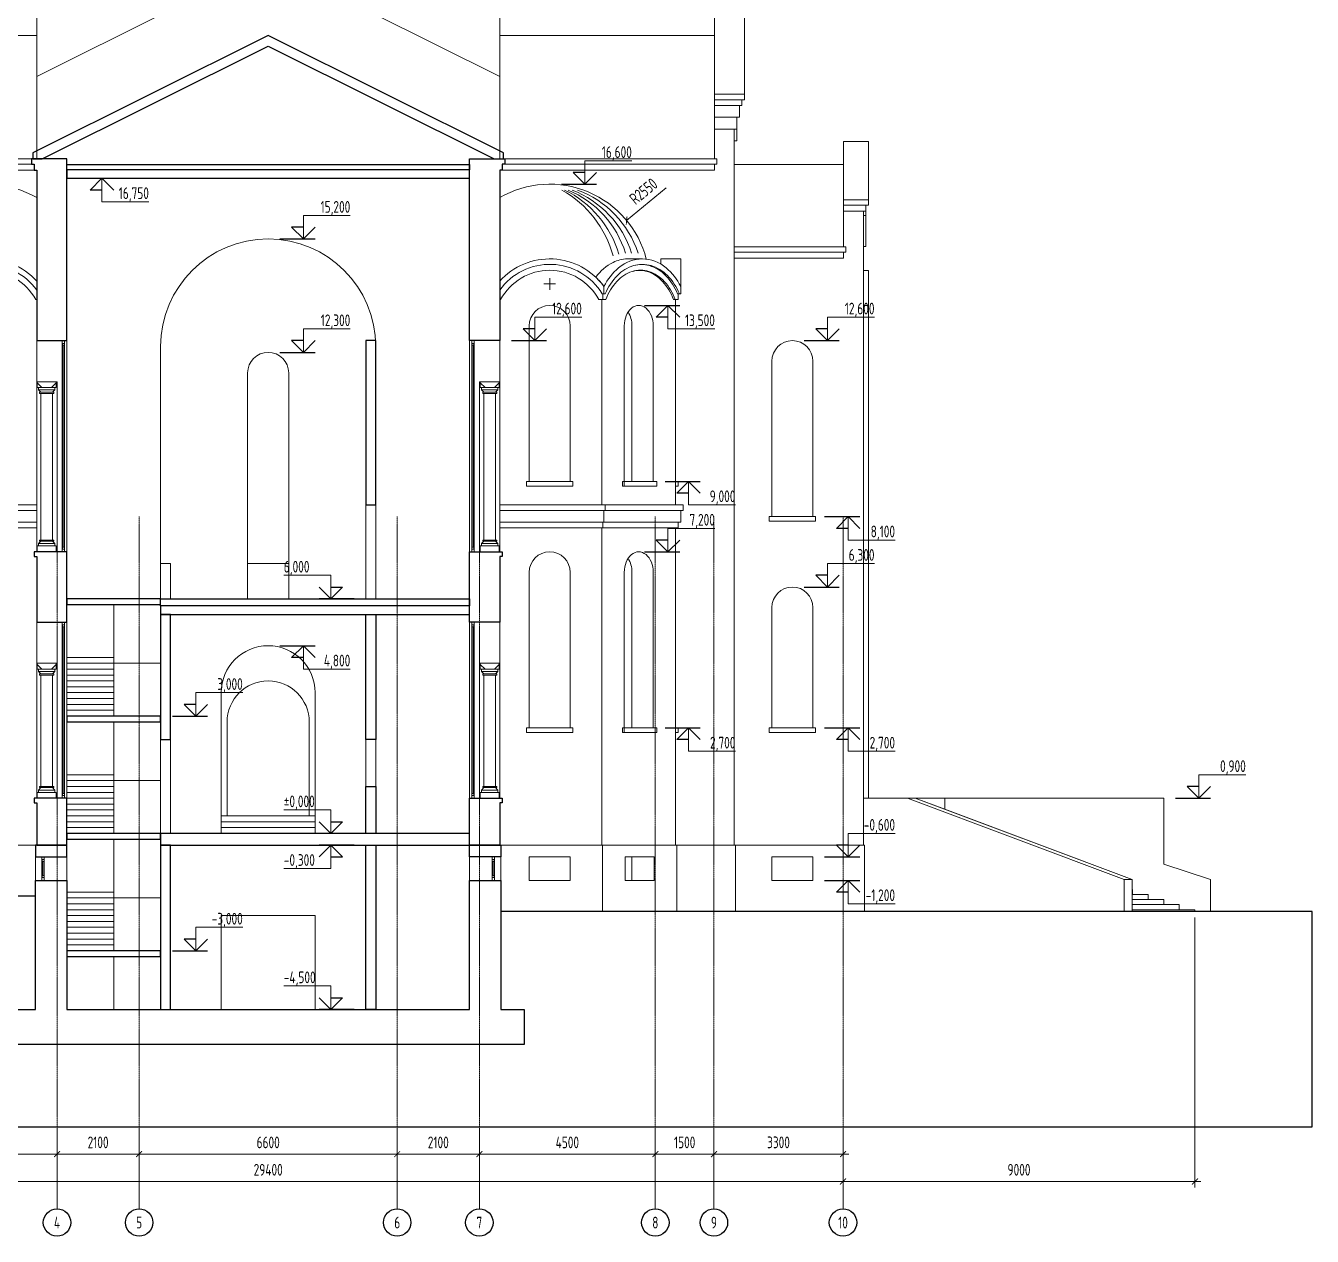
# Model space of a CAD drawing. Header units: millimetres. Extents: x -4890 to 184123, y 36 to 148549.
# Drawn here: x 16510 to 49410, y 55354 to 86305 of the extents above; entities that cross this region are included whole.
import ezdxf

# ---------------------------------------------------------------- set-up
doc = ezdxf.new("R2010")
doc.units = ezdxf.units.MM
doc.linetypes.add('CENTERX2', pattern=[101.6, 63.5, -12.7, 12.7, -12.7])
for name, color, linetype, lineweight in [('axis', 40, 'CENTERX2', 5), ('Dimension', 4, 'Continuous', 5), ('Wall_General', 5, 'Continuous', 30), ('Wall_Satelit', 253, 'Continuous', 5), ('Windows', 250, 'Continuous', 5)]:
    doc.layers.add(name, color=color, linetype=linetype, lineweight=lineweight)
doc.styles.add('OK300', font='isocpeur.ttf', dxfattribs={"width": 0.7, "height": 300})
doc.styles.get("Standard").update_dxf_attribs({"font": 'arial.ttf'})
doc.dimstyles.new('OK100', dxfattribs={"dimtxt": 300, "dimasz": 150, "dimexe": 150, "dimexo": 150, "dimgap": 150, "dimtad": 1, "dimdec": 0, "dimzin": 0, "dimdsep": 46, "dimtxsty": 'OK300', "dimblk": 'ARCHTICK', "dimcen": 150, "dimdle": 150, "dimclrd": 256, "dimclre": 256, "dimclrt": 256, "dimadec": 0, "dimazin": 0, "dimtfac": 1, "dimtdec": 0, "dimtofl": 0, "dimtmove": 0, "dimatfit": 3, "dimldrblk": 'DOT', "dimfxl": 1, "dimtolj": 1, "dimtzin": 0, "dimlwd": -1, "dimlwe": -1, "dimarcsym": 0})
doc.dimstyles.get("Standard").update_dxf_attribs({"dimtxt": 0.18, "dimasz": 0.18, "dimexe": 0.18, "dimexo": 0.0625, "dimgap": 0.09, "dimtad": 0, "dimtih": 1, "dimtoh": 1, "dimdec": 4, "dimzin": 0, "dimdsep": 46, "dimtxsty": 'Standard', "dimcen": 0.09, "dimadec": 0, "dimazin": 0, "dimtfac": 1, "dimtdec": 4, "dimtofl": 0, "dimtmove": 0, "dimatfit": 3, "dimfxl": 1, "dimtolj": 1, "dimtzin": 0, "dimarcsym": 0})

# ---------------------------------------------------------------- blocks, each defined once
blk = doc.blocks.new('_ArchTick')
at = {"color": 0, "linetype": 'ByBlock', "const_width": 0.15}
blk.add_lwpolyline([(-0.5, -0.5), (0.5, 0.5)], dxfattribs=at)
blk = doc.blocks.new('*D199')
at = {"layer": 'Defpoints', "color": 0, "transparency": 16777216}
for p in [(37410, 56754), (8010, 56054), (37410, 56054)]:
    blk.add_point(p, dxfattribs=at)
at = {"layer": 'Dimension', "transparency": 16777216}
for p, q in [((7860, 56754), (37560, 56754)), ((8010, 56204), (8010, 56904)), ((37410, 56204), (37410, 56904))]:
    blk.add_line(p, q, dxfattribs=at)
at = {"layer": 'Dimension', "transparency": 16777216, "xscale": 150, "yscale": 150, "zscale": 150, "rotation": 180}
blk.add_blockref('_ArchTick', (8010, 56754), dxfattribs=at)
at = {"layer": 'Dimension', "transparency": 16777216, "xscale": 150, "yscale": 150, "zscale": 150}
blk.add_blockref('_ArchTick', (37410, 56754), dxfattribs=at)
at = {"layer": 'Dimension', "transparency": 16777216, "insert": (22710, 57054), "char_height": 300, "attachment_point": 5, "style": 'OK300'}
blk.add_mtext('\\A1;29400', dxfattribs=at)
blk = doc.blocks.new('_Dot')
at = {"layer": 'Dimension', "color": 0, "lineweight": -2}
blk.add_line((-0.5, 0), (-1, 0), dxfattribs=at)
at = {"layer": 'Dimension', "color": 0, "const_width": 0.5}
blk.add_lwpolyline([(-0.25, 0, 1), (0.25, 0, 1)], format="xyb", close=True, dxfattribs=at)
blk = doc.blocks.new('*D201')
at = {"layer": 'Defpoints', "color": 0, "transparency": 16777216}
for p in [(17310, 57454), (12810, 56054), (17310, 56054)]:
    blk.add_point(p, dxfattribs=at)
at = {"layer": 'Dimension', "transparency": 16777216}
for p, q in [((12810, 56204), (12810, 57604)), ((17310, 56204), (17310, 57604)), ((12660, 57454), (17460, 57454))]:
    blk.add_line(p, q, dxfattribs=at)
at = {"layer": 'Dimension', "transparency": 16777216, "xscale": 150, "yscale": 150, "zscale": 150, "rotation": 180}
blk.add_blockref('_ArchTick', (12810, 57454), dxfattribs=at)
at = {"layer": 'Dimension', "transparency": 16777216, "xscale": 150, "yscale": 150, "zscale": 150}
blk.add_blockref('_ArchTick', (17310, 57454), dxfattribs=at)
at = {"layer": 'Dimension', "transparency": 16777216, "insert": (15060, 57754), "char_height": 300, "attachment_point": 5, "style": 'OK300'}
blk.add_mtext('\\A1;4500', dxfattribs=at)
blk = doc.blocks.new('*D202')
at = {"layer": 'Defpoints', "color": 0, "transparency": 16777216}
for p in [(19410, 57454), (17310, 56054), (19410, 56054)]:
    blk.add_point(p, dxfattribs=at)
at = {"layer": 'Dimension', "transparency": 16777216}
for p, q in [((17310, 56204), (17310, 57604)), ((19410, 56204), (19410, 57604)), ((17160, 57454), (19560, 57454))]:
    blk.add_line(p, q, dxfattribs=at)
at = {"layer": 'Dimension', "transparency": 16777216, "xscale": 150, "yscale": 150, "zscale": 150, "rotation": 180}
blk.add_blockref('_ArchTick', (17310, 57454), dxfattribs=at)
at = {"layer": 'Dimension', "transparency": 16777216, "xscale": 150, "yscale": 150, "zscale": 150}
blk.add_blockref('_ArchTick', (19410, 57454), dxfattribs=at)
at = {"layer": 'Dimension', "transparency": 16777216, "insert": (18360, 57754), "char_height": 300, "attachment_point": 5, "style": 'OK300'}
blk.add_mtext('\\A1;2100', dxfattribs=at)
blk = doc.blocks.new('*D203')
at = {"layer": 'Defpoints', "color": 0, "transparency": 16777216}
for p in [(26010, 57454), (19410, 56054), (26010, 56054)]:
    blk.add_point(p, dxfattribs=at)
at = {"layer": 'Dimension', "transparency": 16777216}
for p, q in [((19410, 56204), (19410, 57604)), ((26010, 56204), (26010, 57604)), ((19260, 57454), (26160, 57454))]:
    blk.add_line(p, q, dxfattribs=at)
at = {"layer": 'Dimension', "transparency": 16777216, "xscale": 150, "yscale": 150, "zscale": 150, "rotation": 180}
blk.add_blockref('_ArchTick', (19410, 57454), dxfattribs=at)
at = {"layer": 'Dimension', "transparency": 16777216, "xscale": 150, "yscale": 150, "zscale": 150}
blk.add_blockref('_ArchTick', (26010, 57454), dxfattribs=at)
at = {"layer": 'Dimension', "transparency": 16777216, "insert": (22710, 57754), "char_height": 300, "attachment_point": 5, "style": 'OK300'}
blk.add_mtext('\\A1;6600', dxfattribs=at)
blk = doc.blocks.new('*D204')
at = {"layer": 'Defpoints', "color": 0, "transparency": 16777216}
for p in [(28110, 57454), (26010, 56054), (28110, 56054)]:
    blk.add_point(p, dxfattribs=at)
at = {"layer": 'Dimension', "transparency": 16777216}
for p, q in [((26010, 56204), (26010, 57604)), ((28110, 56204), (28110, 57604)), ((25860, 57454), (28260, 57454))]:
    blk.add_line(p, q, dxfattribs=at)
at = {"layer": 'Dimension', "transparency": 16777216, "xscale": 150, "yscale": 150, "zscale": 150, "rotation": 180}
blk.add_blockref('_ArchTick', (26010, 57454), dxfattribs=at)
at = {"layer": 'Dimension', "transparency": 16777216, "xscale": 150, "yscale": 150, "zscale": 150}
blk.add_blockref('_ArchTick', (28110, 57454), dxfattribs=at)
at = {"layer": 'Dimension', "transparency": 16777216, "insert": (27060, 57754), "char_height": 300, "attachment_point": 5, "style": 'OK300'}
blk.add_mtext('\\A1;2100', dxfattribs=at)
blk = doc.blocks.new('*D205')
at = {"layer": 'Defpoints', "color": 0, "transparency": 16777216}
for p in [(32610, 57454), (28110, 56054), (32610, 56054)]:
    blk.add_point(p, dxfattribs=at)
at = {"layer": 'Dimension', "transparency": 16777216}
for p, q in [((28110, 56204), (28110, 57604)), ((32610, 56204), (32610, 57604)), ((27960, 57454), (32760, 57454))]:
    blk.add_line(p, q, dxfattribs=at)
at = {"layer": 'Dimension', "transparency": 16777216, "xscale": 150, "yscale": 150, "zscale": 150, "rotation": 180}
blk.add_blockref('_ArchTick', (28110, 57454), dxfattribs=at)
at = {"layer": 'Dimension', "transparency": 16777216, "xscale": 150, "yscale": 150, "zscale": 150}
blk.add_blockref('_ArchTick', (32610, 57454), dxfattribs=at)
at = {"layer": 'Dimension', "transparency": 16777216, "insert": (30360, 57754), "char_height": 300, "attachment_point": 5, "style": 'OK300'}
blk.add_mtext('\\A1;4500', dxfattribs=at)
blk = doc.blocks.new('*D206')
at = {"layer": 'Defpoints', "color": 0, "transparency": 16777216}
for p in [(37410, 57454), (34110, 56054), (37410, 56054)]:
    blk.add_point(p, dxfattribs=at)
at = {"layer": 'Dimension', "transparency": 16777216}
for p, q in [((34110, 56204), (34110, 57604)), ((37410, 56204), (37410, 57604)), ((33960, 57454), (37560, 57454))]:
    blk.add_line(p, q, dxfattribs=at)
at = {"layer": 'Dimension', "transparency": 16777216, "xscale": 150, "yscale": 150, "zscale": 150, "rotation": 180}
blk.add_blockref('_ArchTick', (34110, 57454), dxfattribs=at)
at = {"layer": 'Dimension', "transparency": 16777216, "xscale": 150, "yscale": 150, "zscale": 150}
blk.add_blockref('_ArchTick', (37410, 57454), dxfattribs=at)
at = {"layer": 'Dimension', "transparency": 16777216, "insert": (35760, 57754), "char_height": 300, "attachment_point": 5, "style": 'OK300'}
blk.add_mtext('\\A1;3300', dxfattribs=at)
blk = doc.blocks.new('*D208')
at = {"layer": 'Defpoints', "color": 0, "transparency": 16777216}
for p in [(34110, 57454), (32610, 56054), (34110, 56054)]:
    blk.add_point(p, dxfattribs=at)
at = {"layer": 'Dimension', "transparency": 16777216}
for p, q in [((32610, 56204), (32610, 57604)), ((34110, 56204), (34110, 57604)), ((32460, 57454), (34260, 57454))]:
    blk.add_line(p, q, dxfattribs=at)
at = {"layer": 'Dimension', "transparency": 16777216, "xscale": 150, "yscale": 150, "zscale": 150, "rotation": 180}
blk.add_blockref('_ArchTick', (32610, 57454), dxfattribs=at)
at = {"layer": 'Dimension', "transparency": 16777216, "xscale": 150, "yscale": 150, "zscale": 150}
blk.add_blockref('_ArchTick', (34110, 57454), dxfattribs=at)
at = {"layer": 'Dimension', "transparency": 16777216, "insert": (33360, 57754), "char_height": 300, "attachment_point": 5, "style": 'OK300'}
blk.add_mtext('\\A1;1500', dxfattribs=at)
blk = doc.blocks.new('*D210')
at = {"layer": 'Defpoints', "color": 0, "transparency": 16777216}
for p in [(46410, 63654), (46410, 56754), (37410, 56054)]:
    blk.add_point(p, dxfattribs=at)
at = {"layer": 'Dimension', "transparency": 16777216}
for p, q in [((46410, 63504), (46410, 56604)), ((37260, 56754), (46560, 56754)), ((37410, 56204), (37410, 56904))]:
    blk.add_line(p, q, dxfattribs=at)
at = {"layer": 'Dimension', "transparency": 16777216, "xscale": 150, "yscale": 150, "zscale": 150, "rotation": 180}
blk.add_blockref('_ArchTick', (37410, 56754), dxfattribs=at)
at = {"layer": 'Dimension', "transparency": 16777216, "xscale": 150, "yscale": 150, "zscale": 150}
blk.add_blockref('_ArchTick', (46410, 56754), dxfattribs=at)
at = {"layer": 'Dimension', "transparency": 16777216, "insert": (41910, 57054), "char_height": 300, "attachment_point": 5, "style": 'OK300'}
blk.add_mtext('\\A1;9000', dxfattribs=at)
blk = doc.blocks.new('*D216')
at = {"layer": 'Defpoints', "color": 0, "transparency": 16777216}
for p in [(31876, 81327), (29910, 79704)]:
    blk.add_point(p, dxfattribs=at)
at = {"layer": 'Dimension', "transparency": 16777216}
for p, q in [((32889, 82164), (31876, 81327)), ((29760, 79704), (30060, 79704)), ((29910, 79554), (29910, 79854))]:
    blk.add_line(p, q, dxfattribs=at)
at = {"layer": 'Dimension', "transparency": 16777216, "xscale": 150, "yscale": 150, "zscale": 150, "rotation": 219.5464957237562}
blk.add_blockref('_ArchTick', (31876, 81327), dxfattribs=at)
at = {"layer": 'Dimension', "transparency": 16777216, "insert": (32307, 82072), "char_height": 300, "attachment_point": 5, "rotation": 39.5465, "style": 'OK300'}
blk.add_mtext('\\A1;R2550', dxfattribs=at)

msp = doc.modelspace()

# ---------------------------------------------------------------- linework, layer by layer
at = {"layer": 'axis', "ltscale": 0.5}
for points in [[(17309.7, 56053.7), (17309.7, 73753.7)], [(19409.7, 56053.7), (19409.7, 73753.7)], [(26009.7, 56053.7), (26009.7, 73753.7)], [(28109.7, 56053.7), (28109.7, 73753.7)], [(32609.7, 56053.7), (32609.7, 73753.7)], [(34109.7, 56053.7), (34109.7, 73753.7)], [(37409.7, 56053.7), (37409.7, 73753.7)]]:
    msp.add_lwpolyline(points, dxfattribs=at)
at = {"layer": 'axis', "color": 18, "linetype": 'Continuous', "lineweight": 30, "true_color": 0x000000}
for centre in [(17309.7, 55703.7), (19409.7, 55703.7), (26009.7, 55703.7), (28109.7, 55703.7), (32609.7, 55703.7), (34109.7, 55703.7), (37409.7, 55703.7)]:
    msp.add_circle(centre, 350, dxfattribs=at)
at = {"layer": 'Defpoints'}
msp.add_lwpolyline([(-2790.3, 64053.7), (-2790.3, 58153.7), (49409.7, 58153.7), (49409.7, 63653.7)], dxfattribs=at)
at = {"layer": 'Dimension'}
for points in [[(30809.7, 82253.7), (30809.7, 82853.7), (32009.7, 82853.7)], [(18459.7, 82403.7), (18459.7, 81803.7), (19659.7, 81803.7)], [(23609.7, 80853.7), (23609.7, 81453.7), (24809.7, 81453.7)], [(32932.7, 79153.7), (32932.7, 78553.7), (34132.7, 78553.7)], [(29529.7, 78253.7), (29529.7, 78853.7), (30729.7, 78853.7)], [(37014.7, 78253.7), (37014.7, 78853.7), (38214.7, 78853.7)], [(23609.7, 77953.7), (23609.7, 78553.7), (24809.7, 78553.7)], [(33457.7, 74653.7), (33457.7, 74053.7), (34657.7, 74053.7)], [(37539.7, 73753.7), (37539.7, 73153.7), (38739.7, 73153.7)], [(32932.7, 72853.7), (32932.7, 73453.7), (34132.7, 73453.7)], [(37014.7, 71953.7), (37014.7, 72553.7), (38214.7, 72553.7)], [(24309.7, 71653.7), (24309.7, 72253.7), (23109.7, 72253.7)], [(23609.7, 70453.7), (23609.7, 69853.7), (24809.7, 69853.7)], [(20859.7, 68653.7), (20859.7, 69253.7), (22059.7, 69253.7)], [(33457.7, 68353.7), (33457.7, 67753.7), (34657.7, 67753.7)], [(37539.7, 68353.7), (37539.7, 67753.7), (38739.7, 67753.7)], [(46509.7, 66553.7), (46509.7, 67153.7), (47709.7, 67153.7)], [(24309.7, 65653.7), (24309.7, 66253.7), (23109.7, 66253.7)], [(37539.7, 65053.7), (37539.7, 65653.7), (38739.7, 65653.7)], [(24309.7, 65353.7), (24309.7, 64753.7), (23109.7, 64753.7)], [(37539.7, 64453.7), (37539.7, 63853.7), (38739.7, 63853.7)], [(20859.7, 62653.7), (20859.7, 63253.7), (22059.7, 63253.7)], [(24309.7, 61153.7), (24309.7, 61753.7), (23109.7, 61753.7)]]:
    msp.add_lwpolyline(points, dxfattribs=at)
at = {"layer": 'Dimension', "lineweight": 30}
for points in [[(17859.7, 82403.7), (18759.7, 82403.7)], [(18459.7, 82103.7), (18159.7, 82103.7), (18459.7, 82403.7), (18759.7, 82103.7)], [(30209.7, 82253.7), (31109.7, 82253.7)], [(30809.7, 82553.7), (30509.7, 82553.7), (30809.7, 82253.7), (31109.7, 82553.7)], [(23609.7, 81153.7), (23309.7, 81153.7), (23609.7, 80853.7), (23909.7, 81153.7)], [(23009.7, 80853.7), (23909.7, 80853.7)], [(32332.7, 79153.7), (33232.7, 79153.7)], [(32932.7, 78853.7), (32632.7, 78853.7), (32932.7, 79153.7), (33232.7, 78853.7)], [(29529.7, 78553.7), (29229.7, 78553.7), (29529.7, 78253.7), (29829.7, 78553.7)], [(37014.7, 78553.7), (36714.7, 78553.7), (37014.7, 78253.7), (37314.7, 78553.7)], [(23609.7, 78253.7), (23309.7, 78253.7), (23609.7, 77953.7), (23909.7, 78253.7)], [(28929.7, 78253.7), (29829.7, 78253.7)], [(36414.7, 78253.7), (37314.7, 78253.7)], [(23009.7, 77953.7), (23909.7, 77953.7)], [(32857.7, 74653.7), (33757.7, 74653.7)], [(33457.7, 74353.7), (33157.7, 74353.7), (33457.7, 74653.7), (33757.7, 74353.7)], [(36939.7, 73753.7), (37839.7, 73753.7)], [(37539.7, 73453.7), (37239.7, 73453.7), (37539.7, 73753.7), (37839.7, 73453.7)], [(32932.7, 73153.7), (32632.7, 73153.7), (32932.7, 72853.7), (33232.7, 73153.7)], [(32332.7, 72853.7), (33232.7, 72853.7)], [(37014.7, 72253.7), (36714.7, 72253.7), (37014.7, 71953.7), (37314.7, 72253.7)], [(24309.7, 71953.7), (24609.7, 71953.7), (24309.7, 71653.7), (24009.7, 71953.7)], [(36414.7, 71953.7), (37314.7, 71953.7)], [(24909.7, 71653.7), (24009.7, 71653.7)], [(23009.7, 70453.7), (23909.7, 70453.7)], [(23609.7, 70153.7), (23309.7, 70153.7), (23609.7, 70453.7), (23909.7, 70153.7)], [(20859.7, 68953.7), (20559.7, 68953.7), (20859.7, 68653.7), (21159.7, 68953.7)], [(20259.7, 68653.7), (21159.7, 68653.7)], [(32857.7, 68353.7), (33757.7, 68353.7)], [(33457.7, 68053.7), (33157.7, 68053.7), (33457.7, 68353.7), (33757.7, 68053.7)], [(36939.7, 68353.7), (37839.7, 68353.7)], [(37539.7, 68053.7), (37239.7, 68053.7), (37539.7, 68353.7), (37839.7, 68053.7)], [(46509.7, 66853.7), (46209.7, 66853.7), (46509.7, 66553.7), (46809.7, 66853.7)], [(45909.7, 66553.7), (46809.7, 66553.7)], [(24309.7, 65953.7), (24609.7, 65953.7), (24309.7, 65653.7), (24009.7, 65953.7)], [(24909.7, 65653.7), (24009.7, 65653.7)], [(24309.7, 65053.7), (24609.7, 65053.7), (24309.7, 65353.7), (24009.7, 65053.7)], [(24909.7, 65353.7), (24009.7, 65353.7)], [(37539.7, 65353.7), (37239.7, 65353.7), (37539.7, 65053.7), (37839.7, 65353.7)], [(36939.7, 65053.7), (37839.7, 65053.7)], [(36939.7, 64453.7), (37839.7, 64453.7)], [(37539.7, 64153.7), (37239.7, 64153.7), (37539.7, 64453.7), (37839.7, 64153.7)], [(20859.7, 62953.7), (20559.7, 62953.7), (20859.7, 62653.7), (21159.7, 62953.7)], [(20259.7, 62653.7), (21159.7, 62653.7)], [(24309.7, 61453.7), (24609.7, 61453.7), (24309.7, 61153.7), (24009.7, 61453.7)], [(24909.7, 61153.7), (24009.7, 61153.7)]]:
    msp.add_lwpolyline(points, dxfattribs=at)
at = {"layer": 'Wall_General'}
for points in [[(22709.7, 85785.6), (28492.6, 82903.7), (28729.7, 82903.7), (28729.7, 83053.7), (22709.7, 86053.7), (16689.7, 83053.7), (16689.7, 82903.7), (16926.7, 82903.7)], [(16659.7, 82903.7), (16659.7, 82763.7), (16724.7, 82763.7), (16724.7, 82613.7), (16789.7, 82613.7), (16789.7, 78253.7), (17559.7, 78253.7), (17559.7, 82903.7)], [(17559.7, 82623.7), (17559.7, 82753.7), (27859.7, 82753.7), (27859.7, 82623.7)], [(17559.7, 82403.7), (27859.7, 82403.7), (27859.7, 82623.7), (17559.7, 82623.7)], [(28759.7, 82903.7), (28759.7, 82763.7), (28694.7, 82763.7), (28694.7, 82613.7), (28629.7, 82613.7), (28629.7, 78253.7), (27859.7, 78253.7), (27859.7, 82903.7)], [(25459.7, 78253.7), (25209.7, 78253.7), (25209.7, 74053.7), (25459.7, 74053.7)], [(16724.7, 72853.7), (16724.7, 72733.7), (16789.7, 72733.7), (16789.7, 71053.7), (17559.7, 71053.7), (17559.7, 72853.7)], [(28694.7, 72853.7), (28694.7, 72733.7), (28629.7, 72733.7), (28629.7, 71053.7), (27859.7, 71053.7), (27859.7, 72853.7)], [(17559.7, 71503.7), (19959.7, 71503.7), (19959.7, 71653.7), (17559.7, 71653.7)], [(19959.7, 71473.7), (19959.7, 71653.7), (27859.7, 71653.7), (27859.7, 71473.7)], [(19959.7, 71253.7), (27859.7, 71253.7), (27859.7, 71473.7), (19959.7, 71473.7)], [(20209.7, 71253.7), (19959.7, 71253.7), (19959.7, 68053.7), (20209.7, 68053.7)], [(25209.7, 71253.7), (25459.7, 71253.7), (25459.7, 68053.7), (25209.7, 68053.7)], [(17559.7, 68503.7), (19959.7, 68503.7), (19959.7, 68653.7), (17559.7, 68653.7)], [(25209.7, 66853.7), (25459.7, 66853.7), (25459.7, 65653.7), (25209.7, 65653.7)], [(16724.7, 66553.7), (16724.7, 66433.7), (16789.7, 66433.7), (16789.7, 65353.7), (17559.7, 65353.7), (17559.7, 66553.7)], [(28694.7, 66553.7), (28694.7, 66433.7), (28629.7, 66433.7), (28629.7, 65353.7), (27859.7, 65353.7), (27859.7, 66553.7)], [(17559.7, 65503.7), (19959.7, 65503.7), (19959.7, 65653.7), (17559.7, 65653.7)], [(19959.7, 65353.7), (27859.7, 65353.7), (27859.7, 65653.7), (19959.7, 65653.7)], [(16759.7, 65053.7), (17559.7, 65053.7), (17559.7, 65353.7), (16759.7, 65353.7)], [(20209.7, 65353.7), (19959.7, 65353.7), (19959.7, 61153.7), (20209.7, 61153.7)], [(25209.7, 65353.7), (25459.7, 65353.7), (25459.7, 61153.7), (25209.7, 61153.7)], [(28659.7, 65053.7), (27859.7, 65053.7), (27859.7, 65353.7), (28659.7, 65353.7)], [(27859.7, 61153.7), (27859.7, 64453.7), (28659.7, 64453.7), (28659.7, 61153.7), (29259.7, 61153.7), (29259.7, 60253.7), (16159.7, 60253.7), (16159.7, 61153.7), (16759.7, 61153.7), (16759.7, 64453.7), (17559.7, 64453.7), (17559.7, 61153.7)], [(17559.7, 62503.7), (19959.7, 62503.7), (19959.7, 62653.7), (17559.7, 62653.7)]]:
    msp.add_lwpolyline(points, close=True, dxfattribs=at)
for points in [[(16759.7, 64053.7), (-2790.3, 64053.7)], [(49409.7, 63653.7), (28659.7, 63653.7)]]:
    msp.add_lwpolyline(points, dxfattribs=at)
at = {"layer": 'Wall_Satelit'}
for points in [[(16789.7, 86653.7), (16789.7, 85009.2), (20089.7, 86653.7)], [(16789.7, 83103.6), (22709.7, 86053.7), (28629.7, 83103.6), (28629.7, 85009.2), (25329.7, 86653.7), (20089.7, 86653.7), (16789.7, 85009.2)], [(28629.7, 86653.7), (28629.7, 85009.2), (25329.7, 86653.7)], [(34889.7, 84553.7), (34119.7, 84553.7), (34119.7, 86653.7), (34889.7, 86653.7)], [(11299.7, 82903.7), (16789.7, 82903.7), (16789.7, 86053.7), (11299.7, 86053.7)], [(34119.7, 82903.7), (28629.7, 82903.7), (28629.7, 86053.7), (34119.7, 86053.7)], [(34889.7, 84413.7), (34119.7, 84413.7), (34119.7, 84553.7), (34889.7, 84553.7)], [(34824.7, 84263.7), (34119.7, 84263.7), (34119.7, 84413.7), (34824.7, 84413.7)], [(34759.7, 83963.7), (34119.7, 83963.7), (34119.7, 84263.7), (34759.7, 84263.7)], [(34694.7, 83963.7), (34119.7, 83963.7), (34119.7, 83663.7), (34694.7, 83663.7)], [(10789.7, 65353.7), (16789.7, 65353.7), (16789.7, 66433.7), (16724.7, 66433.7), (16724.7, 66553.7), (16789.7, 66553.7), (16789.7, 72733.7), (16724.7, 72733.7), (16724.7, 72853.7), (16789.7, 72853.7), (16789.7, 82613.7), (11299.7, 82613.7), (11299.7, 82763.7), (11234.7, 82763.7), (11234.7, 82903.7), (11299.7, 82903.7), (11299.7, 83663.7), (10789.7, 83663.7)], [(34629.7, 65353.7), (28629.7, 65353.7), (28629.7, 66433.7), (28694.7, 66433.7), (28694.7, 66553.7), (28629.7, 66553.7), (28629.7, 72733.7), (28694.7, 72733.7), (28694.7, 72853.7), (28629.7, 72853.7), (28629.7, 82613.7), (34119.7, 82613.7), (34119.7, 82763.7), (34184.7, 82763.7), (34184.7, 82903.7), (34119.7, 82903.7), (34119.7, 83663.7), (34629.7, 83663.7)], [(34694.7, 83361.7), (34629.7, 83361.7), (34629.7, 83663.7), (34694.7, 83663.7)], [(38059.7, 81853.7), (37419.7, 81853.7), (37419.7, 83344), (38059.7, 83344)], [(11234.7, 82763.7), (16659.7, 82763.7), (16659.7, 82903.7), (11234.7, 82903.7)], [(16724.7, 82613.7), (11299.7, 82613.7), (11299.7, 82763.7), (16724.7, 82763.7)], [(28694.7, 82613.7), (34119.7, 82613.7), (34119.7, 82763.7), (28694.7, 82763.7)], [(34184.7, 82763.7), (28759.7, 82763.7), (28759.7, 82903.7), (34184.7, 82903.7)], [(37419.7, 80653.7), (34629.7, 80653.7), (34629.7, 82753.7), (37419.7, 82753.7)], [(38059.7, 81853.7), (37419.7, 81853.7), (37419.7, 81713.7), (38059.7, 81713.7)], [(37994.7, 81713.7), (37419.7, 81713.7), (37419.7, 81563.7), (37994.7, 81563.7)], [(37419.7, 81563.7), (37929.7, 81563.7), (37929.7, 65353.7), (34629.7, 65353.7), (34629.7, 80363.7), (37419.7, 80363.7), (37419.7, 80513.7), (37484.7, 80513.7), (37484.7, 80653.7), (37419.7, 80653.7)], [(37994.7, 81453.7), (37929.7, 81453.7), (37929.7, 81563.7), (37994.7, 81563.7)], [(37994.7, 80661.7), (37929.7, 80661.7), (37929.7, 81453.7), (37994.7, 81453.7)], [(37484.7, 80513.7), (34629.7, 80513.7), (34629.7, 80653.7), (37484.7, 80653.7)], [(37419.7, 80363.7), (34629.7, 80363.7), (34629.7, 80513.7), (37419.7, 80513.7)], [(38059.7, 79151.5), (37929.7, 79151.5), (37929.7, 80045.2), (38059.7, 80045.2)], [(38059.7, 79151.5), (37929.7, 79151.5), (37929.7, 66553.7), (38059.7, 66553.7)], [(16789.7, 78253.7), (16789.7, 77203.7), (17309.7, 77203.7), (17309.7, 72853.7), (17559.7, 72853.7), (17559.7, 78253.7)], [(28629.7, 78253.7), (28629.7, 77203.7), (28109.7, 77203.7), (28109.7, 72853.7), (27859.7, 72853.7), (27859.7, 78253.7)], [(16789.7, 77203.7), (17309.7, 77203.7), (17309.7, 72853.7), (16789.7, 72853.7)], [(16804.7, 77203.7), (16804.7, 77173.7), (16924.7, 77053.7), (17164.7, 77053.7), (17284.7, 77173.7), (17284.7, 77203.7)], [(16804.7, 77053.7), (16924.7, 77053.7), (16804.7, 77173.7)], [(16834.7, 76993.7), (17254.7, 76993.7), (17254.7, 77053.7), (16834.7, 77053.7)], [(16834.7, 76993.7), (16894.7, 76933.7), (17194.7, 76933.7), (17254.7, 76993.7)], [(17164.7, 77053.7), (17284.7, 77053.7), (17284.7, 77173.7)], [(28629.7, 77203.7), (28109.7, 77203.7), (28109.7, 72853.7), (28629.7, 72853.7)], [(28614.7, 77203.7), (28614.7, 77173.7), (28494.7, 77053.7), (28254.7, 77053.7), (28134.7, 77173.7), (28134.7, 77203.7)], [(28254.7, 77053.7), (28134.7, 77053.7), (28134.7, 77173.7)], [(28584.7, 76993.7), (28164.7, 76993.7), (28164.7, 77053.7), (28584.7, 77053.7)], [(28584.7, 76993.7), (28524.7, 76933.7), (28224.7, 76933.7), (28164.7, 76993.7)], [(28614.7, 77053.7), (28494.7, 77053.7), (28614.7, 77173.7)], [(16864.7, 76903.7), (17224.7, 76903.7), (17224.7, 76933.7), (16864.7, 76933.7)], [(16894.7, 73153.7), (17194.7, 73153.7), (17194.7, 76903.7), (16894.7, 76903.7)], [(28554.7, 76903.7), (28194.7, 76903.7), (28194.7, 76933.7), (28554.7, 76933.7)], [(28524.7, 73153.7), (28224.7, 73153.7), (28224.7, 76903.7), (28524.7, 76903.7)], [(30499.7, 74533.7), (29319.7, 74533.7), (29319.7, 74653.7), (30499.7, 74653.7)], [(31815.2, 74653.7), (31769.2, 74653.7), (31769.2, 74533.7), (31815.2, 74533.7)], [(32649.6, 74533.7), (31815.2, 74533.7), (31815.2, 74653.7), (32649.6, 74653.7)], [(33194.7, 74533.7), (33129.7, 74533.7), (33129.7, 74653.7), (33194.7, 74653.7)], [(14095.3, 73913.7), (16789.7, 73913.7), (16789.7, 74053.7), (14095.3, 74053.7)], [(25209.7, 74053.7), (25459.7, 74053.7), (25459.7, 71653.7), (25209.7, 71653.7)], [(31324, 73913.7), (28629.7, 73913.7), (28629.7, 74053.7), (31324, 74053.7)], [(33324.7, 73913.7), (31324, 73913.7), (31324, 74053.7), (33324.7, 74053.7)], [(14122.2, 73613.7), (16789.7, 73613.7), (16789.7, 73913.7), (14122.2, 73913.7)], [(31297.1, 73613.7), (28629.7, 73613.7), (28629.7, 73913.7), (31297.1, 73913.7)], [(33259.7, 73613.7), (31297.1, 73613.7), (31297.1, 73913.7), (33259.7, 73913.7)], [(36704.7, 73633.7), (35524.7, 73633.7), (35524.7, 73753.7), (36704.7, 73753.7)], [(14149.2, 73463.7), (16789.7, 73463.7), (16789.7, 73613.7), (14149.2, 73613.7)], [(31270.1, 73463.7), (28629.7, 73463.7), (28629.7, 73613.7), (31270.1, 73613.7)], [(33129.7, 65353.7), (31243.2, 65353.7), (31243.2, 73463.7), (33129.7, 73463.7)], [(33194.7, 73463.7), (31270.1, 73463.7), (31270.1, 73613.7), (33194.7, 73613.7)], [(16894.7, 73123.7), (16834.7, 73063.7), (17254.7, 73063.7), (17194.7, 73123.7)], [(16834.7, 73003.7), (17254.7, 73003.7), (17254.7, 73063.7), (16834.7, 73063.7)], [(16864.7, 73123.7), (17224.7, 73123.7), (17224.7, 73153.7), (16864.7, 73153.7)], [(28524.7, 73123.7), (28584.7, 73063.7), (28164.7, 73063.7), (28224.7, 73123.7)], [(28584.7, 73003.7), (28164.7, 73003.7), (28164.7, 73063.7), (28584.7, 73063.7)], [(28554.7, 73123.7), (28194.7, 73123.7), (28194.7, 73153.7), (28554.7, 73153.7)], [(16804.7, 72853.7), (17284.7, 72853.7), (17284.7, 73003.7), (16804.7, 73003.7)], [(28614.7, 72853.7), (28134.7, 72853.7), (28134.7, 73003.7), (28614.7, 73003.7)], [(19959.7, 72553.7), (20208.5, 72553.7), (20208.5, 71653.7), (19959.7, 71653.7)], [(22184.7, 72553.7), (23234.7, 72553.7), (23234.7, 71653.7), (22184.7, 71653.7)], [(18759.7, 70003.7), (19959.7, 70003.7), (19959.7, 71503.7), (18759.7, 71503.7)], [(16789.7, 71053.7), (16789.7, 70003.7), (17309.7, 70003.7), (17309.7, 66553.7), (17559.7, 66553.7), (17559.7, 71053.7)], [(28629.7, 71053.7), (28629.7, 70003.7), (28109.7, 70003.7), (28109.7, 66553.7), (27859.7, 66553.7), (27859.7, 71053.7)], [(17559.7, 70153.7), (18759.7, 70153.7), (18759.7, 70003.7), (17559.7, 70003.7)], [(16789.7, 70003.7), (17309.7, 70003.7), (17309.7, 66553.7), (16789.7, 66553.7)], [(16804.7, 70003.7), (16804.7, 69973.7), (16924.7, 69853.7), (17164.7, 69853.7), (17284.7, 69973.7), (17284.7, 70003.7)], [(16804.7, 69853.7), (16924.7, 69853.7), (16804.7, 69973.7)], [(16834.7, 69793.7), (17254.7, 69793.7), (17254.7, 69853.7), (16834.7, 69853.7)], [(16834.7, 69793.7), (16894.7, 69733.7), (17194.7, 69733.7), (17254.7, 69793.7)], [(17164.7, 69853.7), (17284.7, 69853.7), (17284.7, 69973.7)], [(17559.7, 70003.7), (18759.7, 70003.7), (18759.7, 69853.7), (17559.7, 69853.7)], [(17559.7, 69703.7), (18759.7, 69703.7), (18759.7, 69853.7), (17559.7, 69853.7)], [(28629.7, 70003.7), (28109.7, 70003.7), (28109.7, 66553.7), (28629.7, 66553.7)], [(28614.7, 70003.7), (28614.7, 69973.7), (28494.7, 69853.7), (28254.7, 69853.7), (28134.7, 69973.7), (28134.7, 70003.7)], [(28254.7, 69853.7), (28134.7, 69853.7), (28134.7, 69973.7)], [(28584.7, 69793.7), (28164.7, 69793.7), (28164.7, 69853.7), (28584.7, 69853.7)], [(28584.7, 69793.7), (28524.7, 69733.7), (28224.7, 69733.7), (28164.7, 69793.7)], [(28614.7, 69853.7), (28494.7, 69853.7), (28614.7, 69973.7)], [(16864.7, 69703.7), (17224.7, 69703.7), (17224.7, 69733.7), (16864.7, 69733.7)], [(16894.7, 66853.7), (17194.7, 66853.7), (17194.7, 69703.7), (16894.7, 69703.7)], [(17559.7, 69553.7), (18759.7, 69553.7), (18759.7, 69703.7), (17559.7, 69703.7)], [(18759.7, 69403.7), (17559.7, 69403.7), (17559.7, 69553.7), (18759.7, 69553.7)], [(28554.7, 69703.7), (28194.7, 69703.7), (28194.7, 69733.7), (28554.7, 69733.7)], [(28524.7, 66853.7), (28224.7, 66853.7), (28224.7, 69703.7), (28524.7, 69703.7)], [(17559.7, 69253.7), (18759.7, 69253.7), (18759.7, 69403.7), (17559.7, 69403.7)], [(18759.7, 69103.7), (17559.7, 69103.7), (17559.7, 69253.7), (18759.7, 69253.7)], [(17559.7, 68953.7), (18759.7, 68953.7), (18759.7, 69103.7), (17559.7, 69103.7)], [(18759.7, 68803.7), (17559.7, 68803.7), (17559.7, 68953.7), (18759.7, 68953.7)], [(17559.7, 68653.7), (18759.7, 68653.7), (18759.7, 68803.7), (17559.7, 68803.7)], [(18759.7, 67003.7), (19959.7, 67003.7), (19959.7, 68503.7), (18759.7, 68503.7)], [(30499.7, 68233.7), (29319.7, 68233.7), (29319.7, 68353.7), (30499.7, 68353.7)], [(31815.2, 68353.7), (31769.2, 68353.7), (31769.2, 68233.7), (31815.2, 68233.7)], [(32649.6, 68233.7), (31815.2, 68233.7), (31815.2, 68353.7), (32649.6, 68353.7)], [(33194.7, 68233.7), (33129.7, 68233.7), (33129.7, 68353.7), (33194.7, 68353.7)], [(36704.7, 68233.7), (35524.7, 68233.7), (35524.7, 68353.7), (36704.7, 68353.7)], [(20209.7, 68053.7), (19959.7, 68053.7), (19959.7, 65653.7), (20209.7, 65653.7)], [(25209.7, 66853.7), (25459.7, 66853.7), (25459.7, 68053.7), (25209.7, 68053.7)], [(17559.7, 67003.7), (18759.7, 67003.7), (18759.7, 67153.7), (17559.7, 67153.7)], [(16894.7, 66823.7), (16834.7, 66763.7), (17254.7, 66763.7), (17194.7, 66823.7)], [(16864.7, 66823.7), (17224.7, 66823.7), (17224.7, 66853.7), (16864.7, 66853.7)], [(17559.7, 66853.7), (18759.7, 66853.7), (18759.7, 67003.7), (17559.7, 67003.7)], [(17559.7, 66703.7), (18759.7, 66703.7), (18759.7, 66853.7), (17559.7, 66853.7)], [(28524.7, 66823.7), (28584.7, 66763.7), (28164.7, 66763.7), (28224.7, 66823.7)], [(28554.7, 66823.7), (28194.7, 66823.7), (28194.7, 66853.7), (28554.7, 66853.7)], [(16804.7, 66553.7), (17284.7, 66553.7), (17284.7, 66703.7), (16804.7, 66703.7)], [(16834.7, 66703.7), (17254.7, 66703.7), (17254.7, 66763.7), (16834.7, 66763.7)], [(17559.7, 66553.7), (18759.7, 66553.7), (18759.7, 66703.7), (17559.7, 66703.7)], [(17559.7, 66403.7), (18759.7, 66403.7), (18759.7, 66553.7), (17559.7, 66553.7)], [(28614.7, 66553.7), (28134.7, 66553.7), (28134.7, 66703.7), (28614.7, 66703.7)], [(28584.7, 66703.7), (28164.7, 66703.7), (28164.7, 66763.7), (28584.7, 66763.7)], [(44600.7, 63653.7), (44600.7, 64473.8), (39057, 66553.7), (37929.7, 66553.7), (37929.7, 65353.7), (37959.7, 65353.7), (37959.7, 63653.7)], [(44600.7, 64473.8), (44800.7, 64473.8), (39257, 66553.7), (39057, 66553.7)], [(39257, 66553.7), (40009.7, 66271.3), (40009.7, 66553.7)], [(40009.7, 66553.7), (40009.7, 66271.3), (44800.7, 64473.8), (44800.7, 64223.7), (44809.7, 64223.7), (44809.7, 64093.7), (45209.7, 64093.7), (45209.7, 63963.7), (45609.7, 63963.7), (45609.7, 63833.7), (46009.7, 63833.7), (46009.7, 63703.7), (46409.7, 63703.7), (46409.7, 63653.7), (46809.7, 63653.7), (46809.7, 64473.7), (45609.7, 64863.7), (45609.7, 66553.7)], [(17559.7, 66253.7), (18759.7, 66253.7), (18759.7, 66403.7), (17559.7, 66403.7)], [(17559.7, 66103.7), (18759.7, 66103.7), (18759.7, 66253.7), (17559.7, 66253.7)], [(17559.7, 65953.7), (18759.7, 65953.7), (18759.7, 66103.7), (17559.7, 66103.7)], [(17559.7, 65803.7), (18759.7, 65803.7), (18759.7, 65953.7), (17559.7, 65953.7)], [(17559.7, 65653.7), (18759.7, 65653.7), (18759.7, 65803.7), (17559.7, 65803.7)], [(21509.7, 66103.7), (23909.7, 66103.7), (23909.7, 65953.7), (21509.7, 65953.7)], [(21509.7, 65953.7), (23909.7, 65953.7), (23909.7, 65803.7), (21509.7, 65803.7)], [(21509.7, 65803.7), (23909.7, 65803.7), (23909.7, 65653.7), (21509.7, 65653.7)], [(18759.7, 64003.7), (19959.7, 64003.7), (19959.7, 65503.7), (18759.7, 65503.7)], [(16759.7, 64053.7), (14163.7, 64053.7), (14163.7, 65353.7), (16759.7, 65353.7)], [(28659.7, 63653.7), (31255.7, 63653.7), (31255.7, 65353.7), (28659.7, 65353.7)], [(33159.7, 65353.7), (31255.7, 65353.7), (31255.7, 63653.7), (33159.7, 63653.7)], [(34659.7, 63653.7), (33159.7, 63653.7), (33159.7, 65353.7), (34659.7, 65353.7)], [(37959.7, 63653.7), (34659.7, 63653.7), (34659.7, 65353.7), (37959.7, 65353.7)], [(16759.7, 65053.7), (17559.7, 65053.7), (17559.7, 64453.7), (16759.7, 64453.7)], [(28659.7, 65053.7), (27859.7, 65053.7), (27859.7, 64453.7), (28659.7, 64453.7)], [(30434.7, 64453.7), (29384.7, 64453.7), (29384.7, 65053.7), (30434.7, 65053.7)], [(32578.9, 65053.7), (31836.4, 65053.7), (31836.4, 64453.7), (32578.9, 64453.7)], [(32578.9, 65053.7), (32013.2, 65053.7), (32013.2, 64453.7), (32578.9, 64453.7)], [(36639.7, 64453.7), (35589.7, 64453.7), (35589.7, 65053.7), (36639.7, 65053.7)], [(44600.7, 64473.8), (44800.7, 64473.8), (44800.7, 63653.7), (44600.7, 63653.7)], [(44809.7, 64223.7), (44800.7, 64223.7), (44800.7, 64093.7), (44809.7, 64093.7)], [(18759.7, 64003.7), (17559.7, 64003.7), (17559.7, 64153.7), (18759.7, 64153.7)], [(18759.7, 63853.7), (17559.7, 63853.7), (17559.7, 64003.7), (18759.7, 64003.7)], [(18759.7, 63703.7), (17559.7, 63703.7), (17559.7, 63853.7), (18759.7, 63853.7)], [(45209.7, 64093.7), (44800.7, 64093.7), (44800.7, 63963.7), (45209.7, 63963.7)], [(45609.7, 63963.7), (44800.7, 63963.7), (44800.7, 63833.7), (45609.7, 63833.7)], [(46009.7, 63833.7), (44800.7, 63833.7), (44800.7, 63703.7), (46009.7, 63703.7)], [(18759.7, 63553.7), (17559.7, 63553.7), (17559.7, 63703.7), (18759.7, 63703.7)], [(18759.7, 63403.7), (17559.7, 63403.7), (17559.7, 63553.7), (18759.7, 63553.7)], [(21509.7, 61153.7), (23909.7, 61153.7), (23909.7, 63553.7), (21509.7, 63553.7)], [(46409.7, 63703.7), (44800.7, 63703.7), (44800.7, 63653.7), (46409.7, 63653.7)], [(18759.7, 63253.7), (17559.7, 63253.7), (17559.7, 63403.7), (18759.7, 63403.7)], [(18759.7, 63103.7), (17559.7, 63103.7), (17559.7, 63253.7), (18759.7, 63253.7)], [(18759.7, 62953.7), (17559.7, 62953.7), (17559.7, 63103.7), (18759.7, 63103.7)], [(17559.7, 62803.7), (18759.7, 62803.7), (18759.7, 62953.7), (17559.7, 62953.7)], [(17559.7, 62653.7), (18759.7, 62653.7), (18759.7, 62803.7), (17559.7, 62803.7)], [(18759.7, 61153.7), (19959.7, 61153.7), (19959.7, 62503.7), (18759.7, 62503.7)]]:
    msp.add_lwpolyline(points, close=True, dxfattribs=at)
for points in [[(19959.7, 71653.7), (25459.7, 71653.7), (25459.7, 78103.7, 1), (19959.7, 78103.7)], [(16789.7, 79303.7), (16789.7, 79546.4, 0.5360489), (14168, 79453.7), (14122.2, 79453.7), (14122.2, 79636.8, -0.4784506), (16789.7, 79770.1)], [(28629.7, 79303.7), (28629.7, 79546.4, -0.5360489), (31251.3, 79453.7), (31297.1, 79453.7), (31297.1, 79636.8, 0.4784506), (28629.7, 79770.1)], [(31086, 79876.7, -0.1215175), (31531.7, 80254.5, -0.1089244), (31891.2, 80343.7), (32278.4, 80343.7, 0.1831724), (31671.9, 80113.8, 0.1024338), (31297.1, 79636.8, 0.0466757)], [(33259.7, 79453.7), (33227, 79453.7, 0.0946597), (32917.9, 79918.2, 0.1251231), (32503.9, 80171.1, 0.1446735), (32052.9, 80171.1, 0.1251255), (31638.8, 79918.2, 0.0946655), (31329.7, 79453.7), (31297.1, 79453.7), (31297.1, 79636.8, -0.1024338), (31671.9, 80113.8, -0.3790632), (32884.9, 80113.8, -0.1028167), (33259.7, 79636.4)], [(32749.7, 80213), (32749.7, 80343.7), (33259.7, 80343.7), (33259.7, 79636.4, 0.1028167), (32884.9, 80113.8, 0.0459186), (32749.7, 80213)], [(14149.2, 79303.7), (14254.7, 79303.7, -0.5976217), (16764.6, 79303.7), (16789.7, 79303.7), (16789.7, 79546.4, 0.5360489), (14168, 79453.7), (14149.2, 79453.7)], [(16764.6, 79303.7, 0.5976217), (14254.7, 79303.7), (14176.1, 79303.7), (14176.1, 74053.7), (16789.7, 74053.7), (16789.7, 79303.7)], [(31270.1, 79303.7), (31164.6, 79303.7, 0.5976217), (28654.7, 79303.7), (28629.7, 79303.7), (28629.7, 79546.4, -0.5360489), (31251.3, 79453.7), (31270.1, 79453.7)], [(28654.7, 79303.7, -0.5976217), (31164.6, 79303.7), (31243.2, 79303.7), (31243.2, 74053.7), (28629.7, 74053.7), (28629.7, 79303.7)], [(33119.8, 79303.7), (33129.7, 79303.7), (33129.7, 74053.7), (31243.2, 74053.7), (31243.2, 79303.7), (31345, 79303.7, -0.0971384), (31625.5, 79766.2, -0.1303833), (32017, 80020.8, -0.1529626), (32447.8, 80020.8, -0.1303833), (32839.3, 79766.2, -0.0971384)], [(31270.1, 79453.7), (31270.1, 79303.7), (31345, 79303.7, -0.0971384), (31625.5, 79766.2, -0.1303833), (32017, 80020.8, -0.1529626), (32447.8, 80020.8, -0.1303833), (32839.3, 79766.2, -0.0971384), (33119.8, 79303.7), (33194.7, 79303.7), (33194.7, 79453.7), (33181.1, 79453.7, 0.0946655), (32871.9, 79918.2, 0.1251272), (32457.9, 80171.1, 0.1446571), (32052.9, 80171.1, 0.1251255), (31638.8, 79918.2, 0.0946655), (31329.7, 79453.7)], [(33119.8, 79303.7), (33073.9, 79303.7, 0.0971384), (32793.3, 79766.2, 0.1303788), (32401.9, 80020.8, 0.1529601), (32017, 80020.8, -0.1529626), (32447.8, 80020.8, -0.1303833), (32839.3, 79766.2, -0.0971384), (33119.8, 79303.7)], [(33181.1, 79453.7, 0.0946655), (32871.9, 79918.2, 0.1251272), (32457.9, 80171.1, 0.1446571), (32052.9, 80171.1, -0.1446735), (32503.9, 80171.1, -0.1251231), (32917.9, 79918.2, -0.0946597), (33227, 79453.7)], [(30434.7, 74653.7), (29384.7, 74653.7), (29384.7, 78628.7, -1), (30434.7, 78628.7)], [(36639.7, 73753.7), (35589.7, 73753.7), (35589.7, 77728.7, -1), (36639.7, 77728.7)], [(22184.7, 71653.7), (23234.7, 71653.7), (23234.7, 77428.7, 1), (22184.7, 77428.7)], [(30434.7, 68353.7), (29384.7, 68353.7), (29384.7, 72328.7, -1), (30434.7, 72328.7)], [(36639.7, 68353.7), (35589.7, 68353.7), (35589.7, 71428.7, -1), (36639.7, 71428.7)], [(23909.7, 65653.7), (23909.7, 69253.7, 1), (21509.7, 69253.7), (21509.7, 65653.7)], [(21659.7, 66103.7), (23759.7, 66103.7), (23759.7, 68503.7, 1), (21659.7, 68503.7)]]:
    msp.add_lwpolyline(points, format="xyb", close=True, dxfattribs=at)
for points in [[(31815.2, 78628.7), (31815.2, 74653.7), (32557.7, 74653.7), (32557.7, 78628.7)], [(32013.2, 78628.7), (32013.2, 74653.7)], [(25459.7, 78103.7), (25458.5, 74053.7)], [(31815.2, 72328.7), (31815.2, 68353.7), (32557.7, 68353.7), (32557.7, 72328.7)], [(32013.2, 72328.7), (32013.2, 68353.7)]]:
    msp.add_lwpolyline(points, dxfattribs=at)
for centre, radius, start, end in [((15509.7, 79703.7), 2550, 59.87069, 165.59399), ((29909.7, 79703.7), 2550, 14.40601, 120.12931), ((28870.8, 79703.7), 2753.5, 15.04155, 60.64837), ((29120, 79703.7), 2669.5, 16.59669, 64.03476), ((29363, 79703.7), 2608, 17.59262, 66.96571), ((29551.6, 79703.7), 2575, 17.86674, 68.75445), ((29738, 79703.7), 2555.8, 18.00584, 69.8931)]:
    msp.add_arc(centre, radius, start, end, dxfattribs=at)
for centre, end_param in [((32186.4, 78628.7), 4.712389), ((31642, 78628.7), 2.3183838), ((32186.4, 72328.7), 4.712389), ((31642, 72328.7), 2.3183838)]:
    msp.add_ellipse(centre, major_axis=(0, -525), ratio=0.7071094, start_param=1.5707963, end_param=end_param, dxfattribs=at)
at = {"layer": 'Windows'}
for points in [[(17499.7, 78183.7), (17499.7, 78253.7), (17439.7, 78253.7), (17439.7, 78183.7)], [(17439.7, 78183.7), (17439.7, 72923.7), (17449.7, 72923.7), (17449.7, 78183.7)], [(17499.7, 78133.7), (17499.7, 78183.7), (17449.7, 78183.7), (17449.7, 78133.7)], [(17459.7, 72973.7), (17459.7, 78133.7), (17449.7, 78133.7), (17449.7, 72973.7)], [(17489.7, 72973.7), (17489.7, 78133.7), (17499.7, 78133.7), (17499.7, 72973.7)], [(27919.7, 78183.7), (27919.7, 78253.7), (27979.7, 78253.7), (27979.7, 78183.7)], [(27919.7, 78133.7), (27919.7, 78183.7), (27969.7, 78183.7), (27969.7, 78133.7)], [(27929.7, 72973.7), (27929.7, 78133.7), (27919.7, 78133.7), (27919.7, 72973.7)], [(27959.7, 72973.7), (27959.7, 78133.7), (27969.7, 78133.7), (27969.7, 72973.7)], [(27979.7, 78183.7), (27979.7, 72923.7), (27969.7, 72923.7), (27969.7, 78183.7)], [(17499.7, 72923.7), (17499.7, 72853.7), (17439.7, 72853.7), (17439.7, 72923.7)], [(17499.7, 72923.7), (17499.7, 72973.7), (17449.7, 72973.7), (17449.7, 72923.7)], [(27919.7, 72923.7), (27919.7, 72973.7), (27969.7, 72973.7), (27969.7, 72923.7)], [(27919.7, 72923.7), (27919.7, 72853.7), (27979.7, 72853.7), (27979.7, 72923.7)], [(17499.7, 70983.7), (17499.7, 71053.7), (17439.7, 71053.7), (17439.7, 70983.7)], [(17439.7, 70983.7), (17439.7, 66623.7), (17449.7, 66623.7), (17449.7, 70983.7)], [(17499.7, 70933.7), (17499.7, 70983.7), (17449.7, 70983.7), (17449.7, 70933.7)], [(17459.7, 66673.7), (17459.7, 70933.7), (17449.7, 70933.7), (17449.7, 66673.7)], [(17489.7, 66673.7), (17489.7, 70933.7), (17499.7, 70933.7), (17499.7, 66673.7)], [(27919.7, 70983.7), (27919.7, 71053.7), (27979.7, 71053.7), (27979.7, 70983.7)], [(27919.7, 70933.7), (27919.7, 70983.7), (27969.7, 70983.7), (27969.7, 70933.7)], [(27929.7, 66673.7), (27929.7, 70933.7), (27919.7, 70933.7), (27919.7, 66673.7)], [(27959.7, 66673.7), (27959.7, 70933.7), (27969.7, 70933.7), (27969.7, 66673.7)], [(27979.7, 70983.7), (27979.7, 66623.7), (27969.7, 66623.7), (27969.7, 70983.7)], [(17499.7, 66623.7), (17499.7, 66553.7), (17439.7, 66553.7), (17439.7, 66623.7)], [(17499.7, 66623.7), (17499.7, 66673.7), (17449.7, 66673.7), (17449.7, 66623.7)], [(27919.7, 66623.7), (27919.7, 66673.7), (27969.7, 66673.7), (27969.7, 66623.7)], [(27919.7, 66623.7), (27919.7, 66553.7), (27979.7, 66553.7), (27979.7, 66623.7)], [(16979.7, 64983.7), (16979.7, 65053.7), (16919.7, 65053.7), (16919.7, 64983.7)], [(16919.7, 64523.7), (16919.7, 64983.7), (16929.7, 64983.7), (16929.7, 64523.7)], [(16979.7, 64983.7), (16979.7, 64933.7), (16929.7, 64933.7), (16929.7, 64983.7)], [(16939.7, 64933.7), (16939.7, 64573.7), (16929.7, 64573.7), (16929.7, 64933.7)], [(16969.7, 64933.7), (16969.7, 64573.7), (16979.7, 64573.7), (16979.7, 64933.7)], [(28439.7, 64983.7), (28439.7, 65053.7), (28499.7, 65053.7), (28499.7, 64983.7)], [(28439.7, 64983.7), (28439.7, 64933.7), (28489.7, 64933.7), (28489.7, 64983.7)], [(28449.7, 64933.7), (28449.7, 64573.7), (28439.7, 64573.7), (28439.7, 64933.7)], [(28479.7, 64933.7), (28479.7, 64573.7), (28489.7, 64573.7), (28489.7, 64933.7)], [(28499.7, 64523.7), (28499.7, 64983.7), (28489.7, 64983.7), (28489.7, 64523.7)], [(16979.7, 64523.7), (16979.7, 64453.7), (16919.7, 64453.7), (16919.7, 64523.7)], [(16979.7, 64573.7), (16979.7, 64523.7), (16929.7, 64523.7), (16929.7, 64573.7)], [(28439.7, 64573.7), (28439.7, 64523.7), (28489.7, 64523.7), (28489.7, 64573.7)], [(28439.7, 64523.7), (28439.7, 64453.7), (28499.7, 64453.7), (28499.7, 64523.7)]]:
    msp.add_lwpolyline(points, close=True, dxfattribs=at)

# ---------------------------------------------------------------- texts
at = {"layer": 'axis', "color": 18, "true_color": 0x000000, "char_height": 300, "attachment_point": 5, "style": 'OK300'}
for s, insert in [('4', (17309.7, 55703.7)), ('5', (19409.7, 55703.7)), ('6', (26009.7, 55703.7)), ('7', (28109.7, 55703.7)), ('8', (32609.7, 55703.7)), ('9', (34109.7, 55703.7)), ('10', (37409.7, 55703.7))]:
    msp.add_mtext(s, dxfattribs=dict(at, insert=insert))
at = {"layer": 'Dimension', "char_height": 300, "style": 'OK300'}
for s, insert, attachment_point in [('16,600', (32009.7, 82853.7), 9), ('16,750', (19659.7, 81803.7), 9), ('15,200', (24809.7, 81453.7), 9), ('12,600', (30729.7, 78853.7), 9), ('12,600', (38214.7, 78853.7), 9), ('12,300', (24809.7, 78553.7), 9), ('13,500', (34132.7, 78553.7), 9), ('9,000', (34657.7, 74053.7), 9), ('7,200', (34132.7, 73453.7), 9), ('8,100', (38739.7, 73153.7), 9), ('6,300', (38214.7, 72553.7), 9), ('6,000', (23109.7, 72253.7), 7), ('4,800', (24809.7, 69853.7), 9), ('3,000', (22059.7, 69253.7), 9), ('2,700', (34657.7, 67753.7), 9), ('2,700', (38739.7, 67753.7), 9), ('0,900', (47709.7, 67153.7), 9), ('%%P0,000', (23109.7, 66253.7), 7), ('-0,600', (38739.7, 65653.7), 9), ('-0,300', (23109.7, 64753.7), 7), ('-1,200', (38739.7, 63853.7), 9), ('-3,000', (22059.7, 63253.7), 9), ('-4,500', (23109.7, 61753.7), 7)]:
    msp.add_mtext(s, dxfattribs=dict(at, insert=insert, attachment_point=attachment_point))

# ---------------------------------------------------------------- dimensions: what is measured, and where the dimension line sits
at = {"layer": 'Dimension'}
dim = msp.add_radius_dim(center=(29909.7, 79703.7), mpoint=(31876, 81327.3), dimstyle='Standard', override={"dimtxt": 300, "dimasz": 150, "dimexe": 150, "dimexo": 150, "dimgap": 150, "dimtad": 1, "dimtih": 0, "dimtoh": 0, "dimdec": 0, "dimtxsty": 'OK300', "dimblk": 'ArchTick', "dimcen": 150, "dimdle": 150, "dimclrd": 256, "dimclre": 256, "dimclrt": 256, "dimtdec": 0, "dimatfit": 3, "dimldrblk": 'Dot', "dimlwd": 65535, "dimlwe": 65535}, dxfattribs=at)
dim.commit()
dim.dimension.update_dxf_attribs({"geometry": '*D216', "text_midpoint": (32307.3, 82072.5)})
for base, p1, p2, dimstyle, override, picture, middle in [((46409.7, 56753.7), (37409.7, 56053.7), (46409.7, 63653.7), 'Standard', {"dimtxt": 300, "dimasz": 150, "dimexe": 150, "dimexo": 150, "dimgap": 150, "dimtad": 1, "dimtih": 0, "dimtoh": 0, "dimdec": 0, "dimtxsty": 'OK300', "dimblk": 'ArchTick', "dimcen": 150, "dimdle": 150, "dimclrd": 256, "dimclre": 256, "dimclrt": 256, "dimtdec": 0, "dimatfit": 3, "dimldrblk": 'Dot', "dimlwd": 65535, "dimlwe": 65535}, '*D210', (41909.7, 57053.7)), ((17309.7, 57453.7), (12809.7, 56053.7), (17309.7, 56053.7), 'OK100', {"dimtmove": 1}, '*D201', (15059.7, 57753.7)), ((19409.7, 57453.7), (17309.7, 56053.7), (19409.7, 56053.7), 'OK100', {"dimtmove": 1}, '*D202', (18359.7, 57753.7)), ((26009.7, 57453.7), (19409.7, 56053.7), (26009.7, 56053.7), 'OK100', {"dimtmove": 1}, '*D203', (22709.7, 57753.7)), ((28109.7, 57453.7), (26009.7, 56053.7), (28109.7, 56053.7), 'OK100', {"dimtmove": 1}, '*D204', (27059.7, 57753.7)), ((32609.7, 57453.7), (28109.7, 56053.7), (32609.7, 56053.7), 'OK100', {"dimtmove": 1}, '*D205', (30359.7, 57753.7)), ((37409.7, 57453.7), (34109.7, 56053.7), (37409.7, 56053.7), 'OK100', {"dimtmove": 1}, '*D206', (35759.7, 57753.7))]:
    dim = msp.add_linear_dim(base=base, p1=p1, p2=p2, dimstyle=dimstyle, override=override, dxfattribs=at)
    dim.commit()
    dim.dimension.update_dxf_attribs({"geometry": picture, "text_midpoint": middle})
for base, p1, p2, picture, middle in [((34109.7, 57453.7), (32609.7, 56053.7), (34109.7, 56053.7), '*D208', (33359.7, 57753.7)), ((37409.7, 56753.7), (8009.7, 56053.7), (37409.7, 56053.7), '*D199', (22709.7, 57053.7))]:
    dim = msp.add_linear_dim(base=base, p1=p1, p2=p2, dimstyle='OK100', dxfattribs=at)
    dim.commit()
    dim.dimension.update_dxf_attribs({"geometry": picture, "text_midpoint": middle})

doc.saveas('drawing.dxf')
